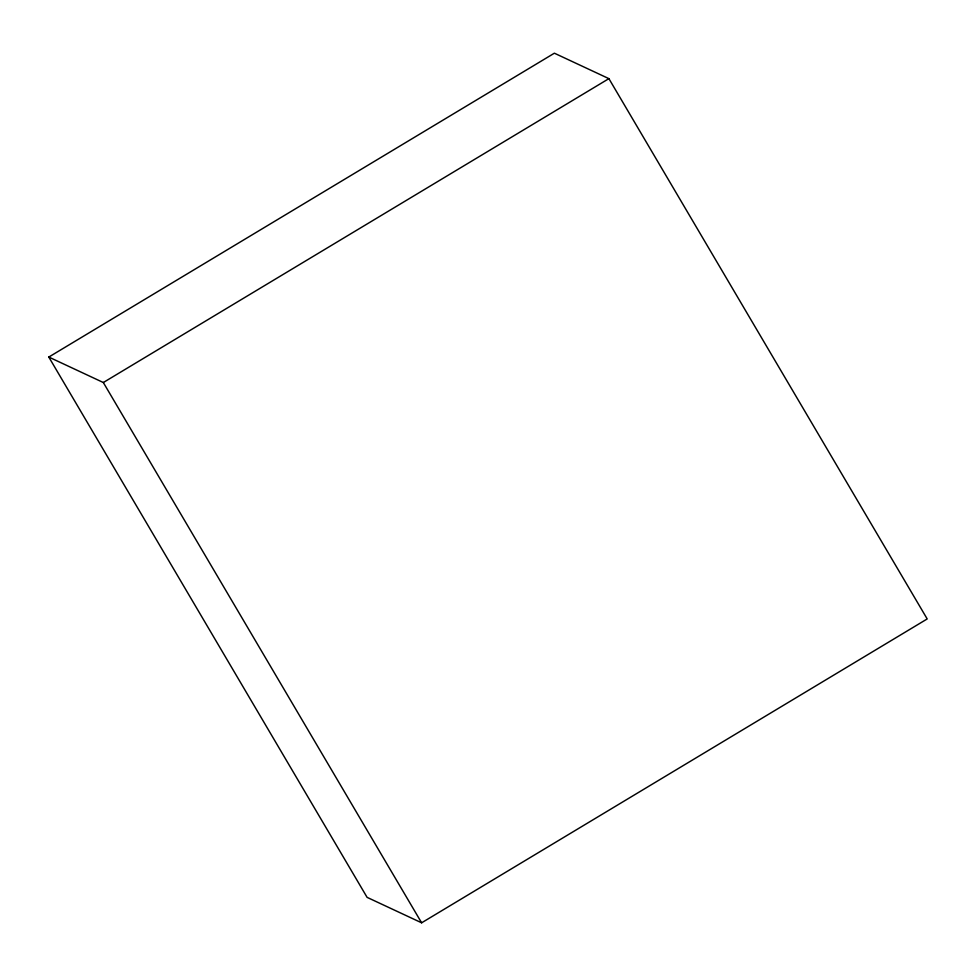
<?xml version="1.0" encoding="UTF-8"?>
<svg xmlns="http://www.w3.org/2000/svg" width="976" height="976" viewBox="0 0 976 976"><rect width="100%" height="100%" fill="white"/><g stroke="black" fill="none" stroke-linecap="round" stroke-linejoin="round"><path stroke-width="1.46" d="M48.8 357.057L554.38 53.192L608.902 78.641L927.2 618.943L421.62 922.808L367.098 897.359L48.8 357.057L103.322 382.519L421.62 922.808M103.322 382.519L608.902 78.641"/></g></svg>
